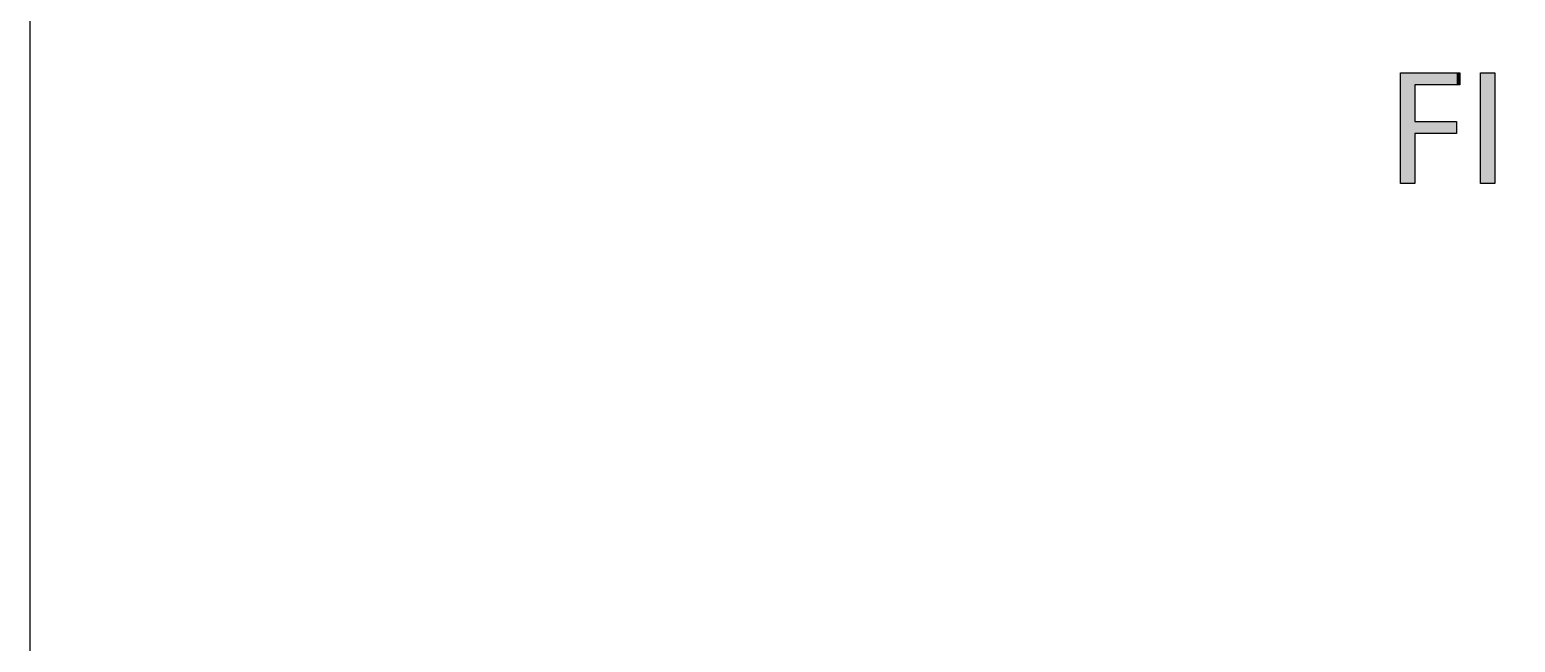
# Model space of a CAD drawing. Extents: x 0 to 360, y -268 to 0.
# Drawn here: x 211.04 to 238.19, y -212.02 to -200.81 of the extents above; entities that cross this region are included whole.
import ezdxf

# ---------------------------------------------------------------- set-up
doc = ezdxf.new("R2010")
doc.units = 0
doc.layers.add('LAYER_1', color=7, linetype='CONTINUOUS')

# ---------------------------------------------------------------- blocks, each defined once
blk = doc.blocks.new('*U207')
at = {"layer": 'LAYER_1', "color": 250, "extrusion": (0, 0, -1)}
for points in [[(-236.089, -203.62), (-236.089, -201.599), (-236.352, -203.62)], [(-236.352, -203.62), (-236.089, -201.599), (-236.352, -201.599)], [(-237.114, -201.819), (-237.114, -201.599), (-237.177, -201.819)], [(-237.177, -201.819), (-237.114, -201.599), (-237.177, -201.599)]]:
    blk.add_solid(points, dxfattribs=at)
at = {"layer": 'LAYER_1', "color": 250}
for points in [[(236.352, -201.819), (236.352, -201.599), (237.114, -201.819)], [(237.114, -201.819), (236.352, -201.599), (237.114, -201.599)], [(236.352, -202.706), (236.352, -202.49), (237.114, -202.706)], [(237.114, -202.706), (236.352, -202.49), (237.114, -202.49)]]:
    blk.add_solid(points, dxfattribs=at)
blk = doc.blocks.new('*U208')
at = {"layer": 'LAYER_1', "color": 250, "extrusion": (0, 0, -1)}
for points in [[(-237.549, -203.62), (-237.549, -201.599), (-237.813, -203.62)], [(-237.813, -203.62), (-237.549, -201.599), (-237.813, -201.599)]]:
    blk.add_solid(points, dxfattribs=at)
blk = doc.blocks.new('BLOCK_25')
at = {"layer": 'LAYER_1'}
for points in [[(236.089, -201.599), (237.177, -201.599), (237.177, -201.819), (236.352, -201.819), (236.352, -202.49), (237.114, -202.49), (237.114, -202.706), (236.352, -202.706), (236.352, -203.62), (236.089, -203.62), (236.089, -201.599)], [(237.813, -201.599), (237.813, -203.62), (237.549, -203.62), (237.549, -201.599), (237.813, -201.599)]]:
    blk.add_lwpolyline(points, dxfattribs=at)
at = {"layer": 'LAYER_1', "color": 250}
for name in ['*U207', '*U208']:
    blk.add_blockref(name, (0, 0), dxfattribs=at)
blk = doc.blocks.new('BLOCK_20')
at = {"layer": 'LAYER_1', "color": 250}
blk.add_lwpolyline([(275, -196), (211.044, -196), (211.044, -252), (275, -252), (275, -196)], dxfattribs=at)
at = {"layer": 'LAYER_1'}
blk.add_blockref('BLOCK_25', (0, 0), dxfattribs=at)
blk = doc.blocks.new('BLOCK_17')
at = {"layer": 'LAYER_1'}
blk.add_blockref('BLOCK_20', (0, 0), dxfattribs=at)

msp = doc.modelspace()

# ---------------------------------------------------------------- block references
at = {"layer": 'LAYER_1'}
msp.add_blockref('BLOCK_17', (0, 0), dxfattribs=at)

doc.saveas('drawing.dxf')
